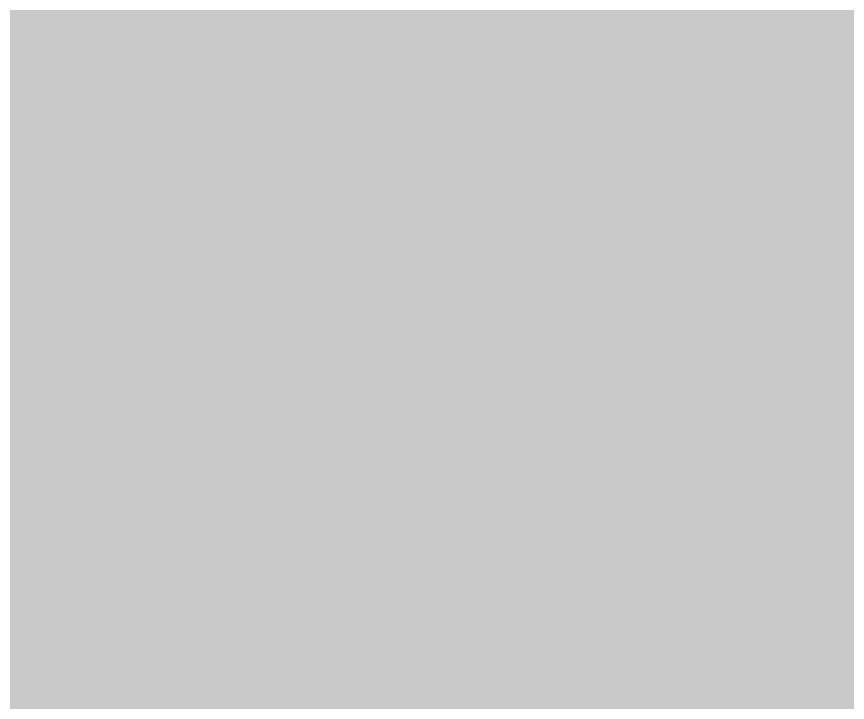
# Model space of a CAD drawing. Header units: millimetres. Extents: x 85 to 447, y 59 to 294.
# Drawn here: x 130.9326 to 130.9966, y 69.4529 to 69.5057 of the extents above; entities that cross this region are included whole.
import ezdxf

# ---------------------------------------------------------------- set-up
doc = ezdxf.new("R2010")
doc.units = ezdxf.units.MM
doc.layers.add('BG', color=7, linetype='Continuous')

msp = doc.modelspace()

# ---------------------------------------------------------------- hatches: boundary and pattern name
at = {"layer": 'BG', "true_color": 0x5e416d}
msp.add_hatch(color=197, dxfattribs=at).paths.add_polyline_path([(85.368013, 58.733874), (245.367911, 58.733874), (245.367911, 278.733865), (85.368013, 278.733865)])
at = {"layer": 'BG', "true_color": 0xffffff}
msp.add_hatch(color=7, dxfattribs=at).paths.add_polyline_path([(130.974235, 69.556003), (130.97391, 69.553855), (130.973467, 69.551743), (130.972903, 69.549665), (130.972218, 69.547622), (130.971411, 69.545613), (130.970482, 69.543638), (130.969429, 69.541697), (130.968252, 69.539789), (130.966949, 69.537915), (130.965521, 69.536074), (130.963966, 69.534266), (130.962284, 69.53249), (130.960474, 69.530747), (130.958534, 69.529035), (130.956465, 69.527356), (130.954265, 69.525708), (130.951933, 69.524092), (130.94947, 69.522506), (130.946873, 69.520952), (130.944142, 69.519428), (130.941277, 69.517935), (130.938277, 69.516471), (130.93514, 69.515038), (130.931866, 69.513634), (130.748386, 69.438492), (130.741334, 69.434459), (130.734572, 69.430411), (130.7281, 69.42635), (130.72192, 69.422277), (130.716032, 69.418192), (130.710438, 69.414097), (130.705139, 69.409991), (130.700134, 69.405877), (130.695426, 69.401755), (130.691015, 69.397626), (130.686901, 69.393491), (130.683087, 69.38935), (130.679573, 69.385205), (130.676359, 69.381057), (130.673447, 69.376906), (130.670838, 69.372753), (130.668532, 69.368599), (130.666531, 69.364445), (130.664835, 69.360293), (130.663445, 69.356142), (130.662363, 69.351993), (130.661588, 69.347849), (130.661123, 69.343708), (130.660968, 69.339573), (130.661151, 69.334855), (130.661703, 69.330124), (130.662626, 69.325378), (130.663924, 69.320614), (130.665599, 69.315829), (130.667656, 69.311019), (130.670097, 69.306182), (130.672926, 69.301314), (130.676145, 69.296413), (130.679757, 69.291475), (130.683767, 69.286496), (130.688176, 69.281475), (130.692988, 69.276408), (130.698207, 69.271292), (130.703835, 69.266123), (130.709876, 69.260899), (130.716332, 69.255616), (130.723208, 69.250272), (130.730505, 69.244862), (130.738228, 69.239385), (130.746379, 69.233837), (130.754961, 69.228215), (130.763978, 69.222516), (130.773433, 69.216736), (130.853479, 69.259211), (130.848407, 69.262358), (130.843564, 69.26547), (130.838948, 69.268547), (130.834557, 69.271593), (130.83039, 69.27461), (130.826446, 69.2776), (130.822723, 69.280565), (130.819219, 69.283507), (130.815933, 69.286428), (130.812864, 69.289332), (130.81001, 69.292219), (130.807371, 69.295093), (130.804943, 69.297955), (130.802727, 69.300807), (130.80072, 69.303653), (130.798921, 69.306493), (130.797329, 69.309331), (130.795942, 69.312169), (130.794759, 69.315008), (130.793778, 69.317851), (130.792998, 69.3207), (130.792417, 69.323558), (130.792034, 69.326426), (130.791848, 69.329308), (130.791859, 69.331923), (130.792034, 69.33453), (130.792372, 69.337128), (130.792874, 69.339719), (130.793542, 69.342301), (130.794375, 69.344875), (130.795374, 69.347441), (130.79654, 69.35), (130.797874, 69.352551), (130.799374, 69.355094), (130.801044, 69.35763), (130.802882, 69.360158), (130.804889, 69.362679), (130.807066, 69.365193), (130.809414, 69.367699), (130.811933, 69.370199), (130.814624, 69.372691), (130.817487, 69.375176), (130.820522, 69.377655), (130.823731, 69.380127), (130.827113, 69.382593), (130.83067, 69.385052), (130.834402, 69.387504), (130.838309, 69.38995), (131.034877, 69.465092), (131.040895, 69.469212), (131.046672, 69.473344), (131.052208, 69.477489), (131.057502, 69.481645), (131.062553, 69.485813), (131.067361, 69.489992), (131.071926, 69.494184), (131.076246, 69.498386), (131.080322, 69.5026), (131.084152, 69.506826), (131.087736, 69.511062), (131.091075, 69.51531), (131.094166, 69.519568), (131.097009, 69.523838), (131.099605, 69.528118), (131.101952, 69.53241), (131.10405, 69.536711), (131.105898, 69.541024), (131.107496, 69.545347), (131.108843, 69.54968), (131.109939, 69.554024), (131.110782, 69.558377), (131.111374, 69.562741), (131.111712, 69.567115), (131.111698, 69.571785), (131.111406, 69.576474), (131.110836, 69.581183), (131.109987, 69.585913), (131.108858, 69.590665), (131.107446, 69.595441), (131.10575, 69.600241), (131.103771, 69.605067), (131.101505, 69.609921), (131.098952, 69.614802), (131.096111, 69.619712), (131.09298, 69.624653), (131.089557, 69.629626), (131.085843, 69.634631), (131.081835, 69.63967), (131.077532, 69.644745), (131.072933, 69.649855), (131.068036, 69.655003), (131.062841, 69.66019), (131.057345, 69.665416), (131.051548, 69.670683), (131.045449, 69.675993), (131.039046, 69.681345), (131.032337, 69.686742), (130.926116, 69.627193), (130.930394, 69.623838), (130.934473, 69.620521), (130.938351, 69.61724), (130.94203, 69.613995), (130.945509, 69.610785), (130.94879, 69.607611), (130.951872, 69.604472), (130.954756, 69.601367), (130.957442, 69.598296), (130.959931, 69.595259), (130.962222, 69.592255), (130.964317, 69.589283), (130.966215, 69.586343), (130.967918, 69.583435), (130.969424, 69.580559), (130.970736, 69.577713), (130.971852, 69.574897), (130.972773, 69.572112), (130.973501, 69.569356), (130.974034, 69.566629), (130.974374, 69.563931), (130.97452, 69.56126), (130.974474, 69.558618)])

doc.saveas('drawing.dxf')
